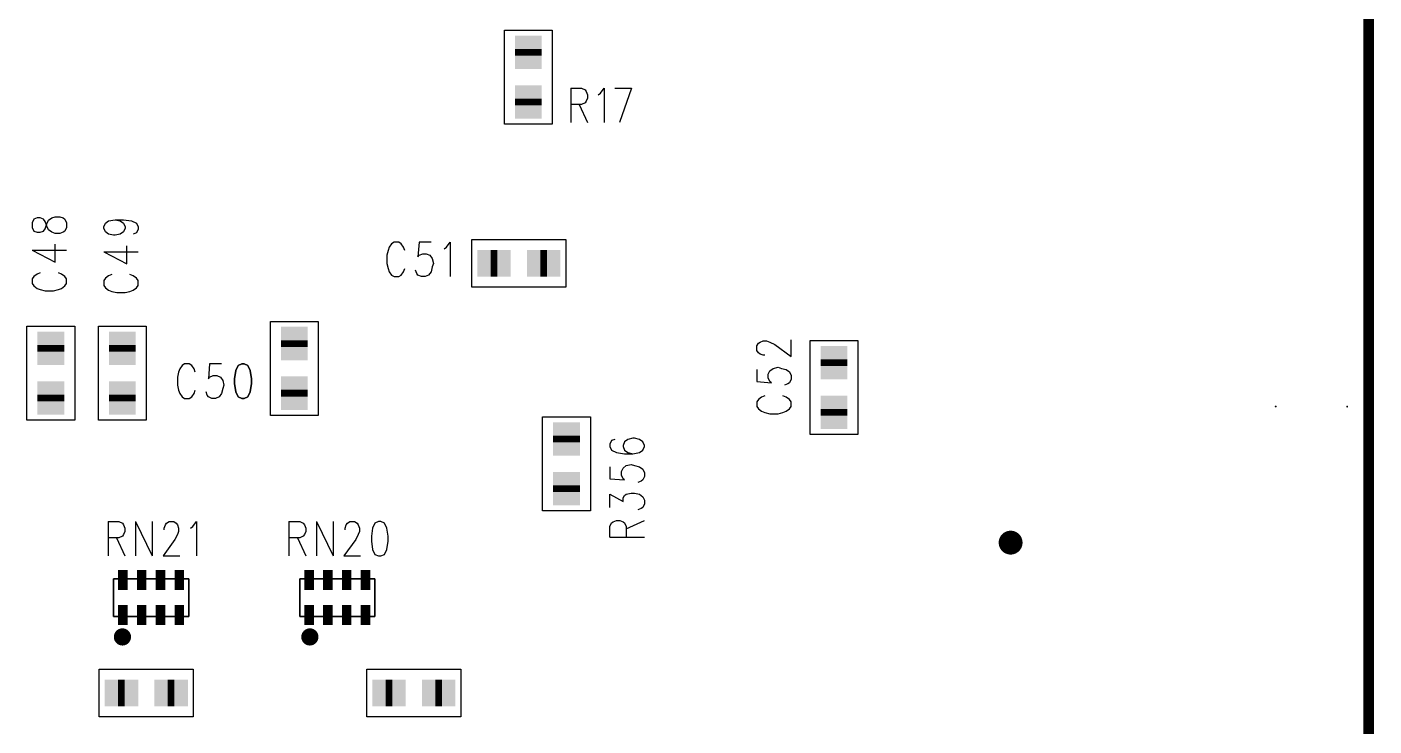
# Model space of a CAD drawing. Extents: x 12040 to 27945, y 10799 to 21199.
# Drawn here: x 19405 to 20816, y 16076 to 16808 of the extents above; entities that cross this region are included whole.
import ezdxf

# ---------------------------------------------------------------- set-up
doc = ezdxf.new("R2010")
doc.units = 0
doc.header["$MEASUREMENT"] = 0
doc.layers.add('ASSYDWGBOT_PHO', color=7, linetype='Continuous')

msp = doc.modelspace()

# ---------------------------------------------------------------- linework, layer by layer
at = {"layer": 'ASSYDWGBOT_PHO'}
for points, const_width in [([(20809.999, 13390.63), (20809.999, 20720.631)], 11.11), ([(19930, 16778.13), (19930, 16785.13)], 28), ([(19930, 16778.13), (19930, 16785.13)], 28), ([(19930, 16726.13), (19930, 16733.13)], 28), ([(19930, 16726.13), (19930, 16733.13)], 28), ([(19890.499, 16560.631), (19897.499, 16560.631)], 28), ([(19890.499, 16560.631), (19897.499, 16560.631)], 28), ([(19942.499, 16560.631), (19949.499, 16560.631)], 28), ([(19942.499, 16560.631), (19949.499, 16560.631)], 28), ([(19684.999, 16480.129), (19684.999, 16473.129)], 28), ([(19684.999, 16480.129), (19684.999, 16473.129)], 28), ([(19430, 16475.13), (19430, 16468.13)], 28), ([(19430, 16475.13), (19430, 16468.13)], 28), ([(19504.999, 16475.13), (19504.999, 16468.13)], 28), ([(19504.999, 16475.13), (19504.999, 16468.13)], 28), ([(20250, 16460.131), (20250, 16453.131)], 28), ([(20250, 16460.131), (20250, 16453.131)], 28), ([(19430, 16423.13), (19430, 16416.13)], 28), ([(19430, 16423.13), (19430, 16416.13)], 28), ([(19504.999, 16423.13), (19504.999, 16416.13)], 28), ([(19504.999, 16423.13), (19504.999, 16416.13)], 28), ([(19684.999, 16428.129), (19684.999, 16421.129)], 28), ([(19684.999, 16428.129), (19684.999, 16421.129)], 28), ([(20250, 16408.131), (20250, 16401.131)], 28), ([(20250, 16408.131), (20250, 16401.131)], 28), ([(19969.999, 16373.131), (19969.999, 16380.131)], 28), ([(19969.999, 16373.131), (19969.999, 16380.131)], 28), ([(19969.999, 16321.131), (19969.999, 16328.131)], 28), ([(19969.999, 16321.131), (19969.999, 16328.131)], 28), ([(19505.47, 16223.431), (19505.47, 16234.43)], 10), ([(19525.16, 16223.431), (19525.16, 16234.43)], 10), ([(19544.84, 16223.431), (19544.84, 16234.43)], 10), ([(19564.529, 16223.431), (19564.529, 16234.43)], 10), ([(19700.47, 16223.431), (19700.47, 16234.43)], 10), ([(19720.16, 16223.431), (19720.16, 16234.43)], 10), ([(19739.84, 16223.431), (19739.84, 16234.43)], 10), ([(19759.529, 16223.431), (19759.529, 16234.43)], 10), ([(19505.47, 16186.819), (19505.47, 16197.821)], 10), ([(19525.16, 16186.819), (19525.16, 16197.821)], 10), ([(19544.84, 16186.819), (19544.84, 16197.821)], 10), ([(19564.529, 16186.819), (19564.529, 16197.821)], 10), ([(19700.47, 16186.819), (19700.47, 16197.821)], 10), ([(19720.16, 16186.819), (19720.16, 16197.821)], 10), ([(19739.84, 16186.819), (19739.84, 16197.821)], 10), ([(19759.529, 16186.819), (19759.529, 16197.821)], 10), ([(19507.5, 16110.63), (19500.5, 16110.63)], 28), ([(19507.5, 16110.63), (19500.5, 16110.63)], 28), ([(19559.5, 16110.63), (19552.5, 16110.63)], 28), ([(19559.5, 16110.63), (19552.5, 16110.63)], 28), ([(19780.5, 16110.63), (19787.5, 16110.63)], 28), ([(19780.5, 16110.63), (19787.5, 16110.63)], 28), ([(19832.5, 16110.63), (19839.5, 16110.63)], 28), ([(19832.5, 16110.63), (19839.5, 16110.63)], 28)]:
    msp.add_lwpolyline(points, dxfattribs=dict(at, const_width=const_width))
for points in [[(19905.001, 16706.421), (19905.001, 16804.84)], [(19905.001, 16804.84), (19955, 16804.84)], [(19955, 16804.84), (19955, 16706.421)], [(19974.38, 16743.98), (19974.38, 16707.89)], [(19974.38, 16743.98), (19985.63, 16743.98)], [(19985.63, 16743.98), (19989.38, 16742.27)], [(20005.63, 16738.831), (20009.38, 16743.98)], [(20009.38, 16743.98), (20009.38, 16707.89)], [(20020.63, 16743.98), (20038.13, 16743.98)], [(20038.13, 16743.98), (20025.631, 16707.89)], [(19989.38, 16742.27), (19990.629, 16740.549)], [(19990.629, 16730.23), (19989.38, 16728.519)], [(19990.629, 16740.549), (19991.88, 16737.11)], [(19991.88, 16733.669), (19990.629, 16730.23)], [(19991.88, 16737.11), (19991.88, 16733.669)], [(20003.13, 16737.11), (20005.63, 16738.831)], [(19985.63, 16726.801), (19974.38, 16726.801)], [(19983.13, 16726.801), (19991.88, 16707.89)], [(19989.38, 16728.519), (19985.63, 16726.801)], [(19955, 16706.421), (19905.001, 16706.421)], [(19412.109, 16606.88), (19410.391, 16603.13)], [(19410.391, 16603.13), (19410.391, 16598.129)], [(19415.55, 16608.13), (19412.109, 16606.88)], [(19418.98, 16608.13), (19415.55, 16608.13)], [(19422.421, 16606.88), (19418.98, 16608.13)], [(19424.141, 16604.38), (19422.421, 16606.88)], [(19425.859, 16599.38), (19424.141, 16604.38)], [(19425.859, 16601.879), (19427.58, 16605.631)], [(19427.58, 16605.631), (19431.021, 16608.13)], [(19431.021, 16608.13), (19434.45, 16609.381)], [(19434.45, 16609.381), (19439.61, 16609.381)], [(19439.61, 16609.381), (19443.05, 16608.13)], [(19443.05, 16608.13), (19444.771, 16606.88)], [(19444.771, 16606.88), (19446.48, 16603.13)], [(19446.48, 16603.13), (19446.48, 16598.129)], [(19485.39, 16598.749), (19487.11, 16602.501)], [(19487.11, 16602.501), (19490.549, 16605)], [(19490.549, 16605), (19497.419, 16606.251)], [(19497.419, 16606.251), (19502.581, 16605)], [(19497.419, 16606.251), (19506.02, 16606.251)], [(19502.581, 16605), (19506.02, 16602.501)], [(19506.02, 16606.251), (19514.61, 16605)], [(19506.02, 16602.501), (19507.73, 16598.749)], [(19514.61, 16605), (19519.77, 16602.501)], [(19519.77, 16602.501), (19521.481, 16598.749)], [(19410.391, 16598.129), (19412.109, 16594.379)], [(19412.109, 16594.379), (19415.55, 16593.13)], [(19415.55, 16593.13), (19418.98, 16593.13)], [(19418.98, 16593.13), (19422.421, 16594.379)], [(19422.421, 16594.379), (19424.141, 16596.88)], [(19424.141, 16596.88), (19425.859, 16601.879)], [(19427.58, 16595.631), (19425.859, 16599.38)], [(19431.021, 16593.13), (19427.58, 16595.631)], [(19434.45, 16591.881), (19431.021, 16593.13)], [(19439.61, 16591.881), (19434.45, 16591.881)], [(19443.05, 16593.13), (19439.61, 16591.881)], [(19444.771, 16594.379), (19443.05, 16593.13)], [(19446.48, 16598.129), (19444.771, 16594.379)], [(19485.39, 16597.5), (19485.39, 16598.749)], [(19487.11, 16593.75), (19485.39, 16597.5)], [(19490.549, 16591.249), (19487.11, 16593.75)], [(19495.701, 16590), (19490.549, 16591.249)], [(19497.419, 16590), (19495.701, 16590)], [(19502.581, 16591.249), (19497.419, 16590)], [(19506.02, 16593.75), (19502.581, 16591.249)], [(19507.73, 16597.5), (19506.02, 16593.75)], [(19507.73, 16598.749), (19507.73, 16597.5)], [(19519.77, 16592.501), (19516.331, 16591.249)], [(19521.481, 16596.251), (19519.77, 16592.501)], [(19521.481, 16598.749), (19521.481, 16596.251)], [(19410.391, 16574.381), (19434.45, 16561.88)], [(19410.391, 16574.381), (19446.48, 16574.381)], [(19434.45, 16561.88), (19434.45, 16580.629)], [(19509.451, 16559.999), (19509.451, 16578.751)], [(19783.131, 16574.141), (19781.879, 16568.979)], [(19784.38, 16577.579), (19783.131, 16574.141)], [(19786.88, 16581.02), (19784.38, 16577.579)], [(19789.379, 16582.729), (19786.88, 16581.02)], [(19794.38, 16582.729), (19789.379, 16582.729)], [(19796.881, 16581.02), (19794.38, 16582.729)], [(19799.379, 16577.579), (19796.881, 16581.02)], [(19800.631, 16574.141), (19799.379, 16577.579)], [(19815.63, 16582.729), (19814.381, 16567.27)], [(19828.131, 16582.729), (19815.63, 16582.729)], [(19841.881, 16575.859), (19844.379, 16577.579)], [(19844.379, 16577.579), (19848.129, 16582.729)], [(19848.129, 16582.729), (19848.129, 16546.64)], [(19870.79, 16585.63), (19969.21, 16585.63)], [(19870.79, 16535.629), (19870.79, 16585.63)], [(19969.21, 16585.63), (19969.21, 16535.629)], [(19485.39, 16572.5), (19509.451, 16559.999)], [(19485.39, 16572.5), (19521.481, 16572.5)], [(19781.879, 16568.979), (19781.879, 16560.39)], [(19781.879, 16560.39), (19783.131, 16555.229)], [(19814.381, 16567.27), (19815.63, 16568.979)], [(19815.63, 16568.979), (19819.38, 16570.7)], [(19819.38, 16570.7), (19823.13, 16570.7)], [(19823.13, 16570.7), (19826.88, 16568.979)], [(19826.88, 16568.979), (19829.38, 16565.55)], [(19829.38, 16565.55), (19830.629, 16560.39)], [(19830.629, 16560.39), (19829.38, 16556.95)], [(19412.109, 16546.881), (19410.391, 16544.38)], [(19415.55, 16549.379), (19412.109, 16546.881)], [(19418.98, 16550.631), (19415.55, 16549.379)], [(19441.33, 16549.379), (19437.889, 16550.631)], [(19444.771, 16546.881), (19441.33, 16549.379)], [(19446.48, 16544.38), (19444.771, 16546.881)], [(19490.549, 16547.501), (19487.11, 16545)], [(19493.98, 16548.75), (19490.549, 16547.501)], [(19516.331, 16547.501), (19512.89, 16548.75)], [(19519.77, 16545), (19516.331, 16547.501)], [(19783.131, 16555.229), (19784.38, 16551.8)], [(19784.38, 16551.8), (19786.88, 16548.361)], [(19786.88, 16548.361), (19789.379, 16546.64)], [(19789.379, 16546.64), (19794.38, 16546.64)], [(19794.38, 16546.64), (19796.881, 16548.361)], [(19796.881, 16548.361), (19799.379, 16551.8)], [(19799.379, 16551.8), (19800.631, 16555.229)], [(19813.129, 16550.079), (19811.88, 16553.52)], [(19814.381, 16548.361), (19813.129, 16550.079)], [(19818.13, 16546.64), (19814.381, 16548.361)], [(19821.88, 16546.64), (19818.13, 16546.64)], [(19825.63, 16548.361), (19821.88, 16546.64)], [(19828.131, 16551.8), (19825.63, 16548.361)], [(19829.38, 16556.95), (19828.131, 16551.8)], [(19410.391, 16544.38), (19410.391, 16539.379)], [(19410.391, 16539.379), (19412.109, 16536.88)], [(19412.109, 16536.88), (19415.55, 16534.38)], [(19415.55, 16534.38), (19418.98, 16533.131)], [(19418.98, 16533.131), (19424.141, 16531.879)], [(19424.141, 16531.879), (19432.73, 16531.879)], [(19432.73, 16531.879), (19437.889, 16533.131)], [(19437.889, 16533.131), (19441.33, 16534.38)], [(19441.33, 16534.38), (19444.771, 16536.88)], [(19444.771, 16536.88), (19446.48, 16539.379)], [(19446.48, 16539.379), (19446.48, 16544.38)], [(19487.11, 16545), (19485.39, 16542.5)], [(19485.39, 16542.5), (19485.39, 16537.5)], [(19485.39, 16537.5), (19487.11, 16535)], [(19487.11, 16535), (19490.549, 16532.499)], [(19490.549, 16532.499), (19493.98, 16531.25)], [(19512.89, 16531.25), (19516.331, 16532.499)], [(19516.331, 16532.499), (19519.77, 16535)], [(19521.481, 16542.5), (19519.77, 16545)], [(19519.77, 16535), (19521.481, 16537.5)], [(19521.481, 16537.5), (19521.481, 16542.5)], [(19969.21, 16535.629), (19870.79, 16535.629)], [(19493.98, 16531.25), (19499.14, 16530.001)], [(19499.14, 16530.001), (19507.73, 16530.001)], [(19507.73, 16530.001), (19512.89, 16531.25)], [(19405.001, 16396.41), (19405.001, 16494.841)], [(19405.001, 16494.841), (19455, 16494.841)], [(19455, 16494.841), (19455, 16396.41)], [(19480, 16396.41), (19480, 16494.841)], [(19480, 16494.841), (19530.001, 16494.841)], [(19530.001, 16494.841), (19530.001, 16396.41)], [(19660, 16401.409), (19660, 16499.84)], [(19660, 16499.84), (19709.999, 16499.84)], [(19709.999, 16499.84), (19709.999, 16401.409)], [(20169.14, 16474.369), (20170.86, 16476.87)], [(20170.86, 16476.87), (20172.581, 16478.121)], [(20172.581, 16478.121), (20176.02, 16479.37)], [(20176.02, 16479.37), (20179.449, 16479.37)], [(20179.449, 16479.37), (20182.89, 16478.121)], [(20182.89, 16478.121), (20188.049, 16475.62)], [(20188.049, 16475.62), (20205.231, 16463.12)], [(20205.231, 16463.12), (20205.231, 16480.619)], [(20225, 16381.411), (20225, 16479.839)], [(20225, 16479.839), (20275, 16479.839)], [(20275, 16479.839), (20275, 16381.411)], [(20169.14, 16469.37), (20169.14, 16474.369)], [(20170.86, 16466.869), (20169.14, 16469.37)], [(20172.581, 16465.62), (20170.86, 16466.869)], [(20176.02, 16464.371), (20172.581, 16465.62)], [(20177.731, 16464.371), (20176.02, 16464.371)], [(19565.001, 16450.081), (19563.749, 16446.64)], [(19567.499, 16453.52), (19565.001, 16450.081)], [(19570, 16455.231), (19567.499, 16453.52)], [(19575.001, 16455.231), (19570, 16455.231)], [(19577.499, 16453.52), (19575.001, 16455.231)], [(19580, 16450.081), (19577.499, 16453.52)], [(19581.249, 16446.64), (19580, 16450.081)], [(19596.251, 16455.231), (19594.999, 16439.77)], [(19608.749, 16455.231), (19596.251, 16455.231)], [(20169.14, 16449.369), (20169.14, 16436.871)], [(20181.17, 16444.37), (20182.89, 16448.12)], [(20182.89, 16448.12), (20186.331, 16450.621)], [(20186.331, 16450.621), (20191.481, 16451.87)], [(20191.481, 16451.87), (20194.92, 16450.621)], [(20194.92, 16450.621), (20200.081, 16449.369)], [(20200.081, 16449.369), (20203.52, 16446.871)], [(19563.749, 16446.64), (19562.5, 16441.481)], [(19562.5, 16441.481), (19562.5, 16432.89)], [(19594.999, 16439.77), (19596.251, 16441.481)], [(19596.251, 16441.481), (19600, 16443.199)], [(19600, 16443.199), (19603.75, 16443.199)], [(19603.75, 16443.199), (19607.5, 16441.481)], [(19607.5, 16441.481), (19610.001, 16438.049)], [(19610.001, 16438.049), (19611.25, 16432.89)], [(20169.14, 16436.871), (20184.61, 16435.619)], [(20181.17, 16440.62), (20181.17, 16444.37)], [(20182.89, 16436.871), (20181.17, 16440.62)], [(20184.61, 16435.619), (20182.89, 16436.871)], [(20201.799, 16434.37), (20198.36, 16433.121)], [(20203.52, 16435.619), (20201.799, 16434.37)], [(20203.52, 16446.871), (20205.231, 16443.119)], [(20205.231, 16439.369), (20203.52, 16435.619)], [(20205.231, 16443.119), (20205.231, 16439.369)], [(19562.5, 16432.89), (19563.749, 16427.731)], [(19563.749, 16427.731), (19565.001, 16424.299)], [(19565.001, 16424.299), (19567.499, 16420.86)], [(19567.499, 16420.86), (19570, 16419.14)], [(19570, 16419.14), (19575.001, 16419.14)], [(19575.001, 16419.14), (19577.499, 16420.86)], [(19577.499, 16420.86), (19580, 16424.299)], [(19580, 16424.299), (19581.249, 16427.731)], [(19593.75, 16422.581), (19592.501, 16426.02)], [(19594.999, 16420.86), (19593.75, 16422.581)], [(19598.749, 16419.14), (19594.999, 16420.86)], [(19602.501, 16419.14), (19598.749, 16419.14)], [(19606.251, 16420.86), (19602.501, 16419.14)], [(19608.749, 16424.299), (19606.251, 16420.86)], [(19610.001, 16429.449), (19608.749, 16424.299)], [(19611.25, 16432.89), (19610.001, 16429.449)], [(20174.299, 16420.62), (20170.86, 16418.119)], [(20177.731, 16421.869), (20174.299, 16420.62)], [(20200.081, 16420.62), (20196.64, 16421.869)], [(20203.52, 16418.119), (20200.081, 16420.62)], [(20170.86, 16418.119), (20169.14, 16415.621)], [(20169.14, 16415.621), (20169.14, 16410.62)], [(20169.14, 16410.62), (20170.86, 16408.119)], [(20170.86, 16408.119), (20174.299, 16405.621)], [(20174.299, 16405.621), (20177.731, 16404.369)], [(20196.64, 16404.369), (20200.081, 16405.621)], [(20200.081, 16405.621), (20203.52, 16408.119)], [(20205.231, 16415.621), (20203.52, 16418.119)], [(20203.52, 16408.119), (20205.231, 16410.62)], [(20205.231, 16410.62), (20205.231, 16415.621)], [(19455, 16396.41), (19405.001, 16396.41)], [(19530.001, 16396.41), (19480, 16396.41)], [(19709.999, 16401.409), (19660, 16401.409)], [(19945, 16301.42), (19945, 16399.839)], [(19945, 16399.839), (19995.001, 16399.839)], [(19995.001, 16399.839), (19995.001, 16301.42)], [(20177.731, 16404.369), (20182.89, 16403.12)], [(20182.89, 16403.12), (20191.481, 16403.12)], [(20191.481, 16403.12), (20196.64, 16404.369)], [(20039.45, 16377.501), (20034.3, 16376.249)], [(20041.17, 16377.501), (20039.45, 16377.501)], [(20046.329, 16376.249), (20041.17, 16377.501)], [(20275, 16381.411), (20225, 16381.411)], [(20017.111, 16375), (20015.39, 16371.25)], [(20015.39, 16371.25), (20015.39, 16368.75)], [(20015.39, 16368.75), (20017.111, 16365)], [(20020.55, 16376.249), (20017.111, 16375)], [(20017.111, 16365), (20022.27, 16362.499)], [(20022.27, 16362.499), (20030.861, 16361.25)], [(20030.861, 16373.751), (20029.14, 16370.001)], [(20029.14, 16370.001), (20029.14, 16368.75)], [(20029.14, 16368.75), (20030.861, 16365)], [(20034.3, 16376.249), (20030.861, 16373.751)], [(20030.861, 16365), (20034.3, 16362.499)], [(20034.3, 16362.499), (20039.45, 16361.25)], [(20039.45, 16361.25), (20046.329, 16362.499)], [(20049.77, 16373.751), (20046.329, 16376.249)], [(20046.329, 16362.499), (20049.77, 16365)], [(20051.479, 16370.001), (20049.77, 16373.751)], [(20049.77, 16365), (20051.479, 16368.75)], [(20051.479, 16368.75), (20051.479, 16370.001)], [(20029.14, 16346.251), (20032.579, 16348.749)], [(20030.861, 16361.25), (20039.45, 16361.25)], [(20032.579, 16348.749), (20037.729, 16350)], [(20037.729, 16350), (20041.17, 16348.749)], [(20041.17, 16348.749), (20046.329, 16347.5)], [(20015.39, 16347.5), (20015.39, 16334.999)], [(20015.39, 16334.999), (20030.861, 16333.75)], [(20027.42, 16342.501), (20029.14, 16346.251)], [(20027.42, 16338.751), (20027.42, 16342.501)], [(20029.14, 16334.999), (20027.42, 16338.751)], [(20030.861, 16333.75), (20029.14, 16334.999)], [(20046.329, 16347.5), (20049.77, 16344.999)], [(20049.77, 16344.999), (20051.479, 16341.249)], [(20051.479, 16337.5), (20049.77, 16333.75)], [(20051.479, 16341.249), (20051.479, 16337.5)], [(20048.05, 16332.5), (20044.609, 16331.249)], [(20049.77, 16333.75), (20048.05, 16332.5)], [(20015.39, 16305), (20015.39, 16318.75)], [(20015.39, 16318.75), (20029.14, 16311.251)], [(20029.14, 16315.001), (20030.861, 16317.499)], [(20029.14, 16311.251), (20029.14, 16315.001)], [(20030.861, 16317.499), (20032.579, 16318.75)], [(20032.579, 16318.75), (20037.729, 16320)], [(20037.729, 16320), (20041.17, 16320)], [(20041.17, 16320), (20046.329, 16318.75)], [(20046.329, 16318.75), (20049.77, 16316.25)], [(20049.77, 16316.25), (20051.479, 16312.5)], [(20051.479, 16308.75), (20049.77, 16305)], [(20051.479, 16312.5), (20051.479, 16308.75)], [(19995.001, 16301.42), (19945, 16301.42)], [(20048.05, 16303.749), (20044.609, 16302.5)], [(20049.77, 16305), (20048.05, 16303.749)], [(19490, 16290.23), (19490, 16254.141)], [(19490, 16290.23), (19501.249, 16290.23)], [(19501.249, 16290.23), (19504.999, 16288.521)], [(19504.999, 16288.521), (19506.25, 16286.8)], [(19506.25, 16286.8), (19507.5, 16283.36)], [(19507.5, 16279.921), (19506.25, 16276.48)], [(19507.5, 16283.36), (19507.5, 16279.921)], [(19518.749, 16290.23), (19518.749, 16254.141)], [(19518.749, 16290.23), (19536.249, 16254.141)], [(19536.249, 16290.23), (19536.249, 16254.141)], [(19548.75, 16283.36), (19549.999, 16286.8)], [(19548.75, 16281.639), (19548.75, 16283.36)], [(19549.999, 16286.8), (19551.25, 16288.521)], [(19551.25, 16288.521), (19553.749, 16290.23)], [(19553.749, 16290.23), (19558.75, 16290.23)], [(19558.75, 16290.23), (19561.251, 16288.521)], [(19561.251, 16288.521), (19562.5, 16286.8)], [(19562.5, 16286.8), (19563.749, 16283.36)], [(19563.749, 16279.921), (19562.5, 16276.48)], [(19563.749, 16283.36), (19563.749, 16279.921)], [(19576.25, 16283.36), (19578.751, 16285.08)], [(19578.751, 16285.08), (19582.5, 16290.23)], [(19582.5, 16290.23), (19582.5, 16254.141)], [(19679.38, 16290.23), (19679.38, 16254.141)], [(19679.38, 16290.23), (19690.63, 16290.23)], [(19690.63, 16290.23), (19694.38, 16288.521)], [(19694.38, 16288.521), (19695.629, 16286.8)], [(19695.629, 16286.8), (19696.88, 16283.36)], [(19696.88, 16279.921), (19695.629, 16276.48)], [(19696.88, 16283.36), (19696.88, 16279.921)], [(19708.13, 16290.23), (19708.13, 16254.141)], [(19708.13, 16290.23), (19725.63, 16254.141)], [(19725.63, 16290.23), (19725.63, 16254.141)], [(19738.131, 16283.36), (19739.38, 16286.8)], [(19738.131, 16281.639), (19738.131, 16283.36)], [(19739.38, 16286.8), (19740.629, 16288.521)], [(19740.629, 16288.521), (19743.13, 16290.23)], [(19743.13, 16290.23), (19748.131, 16290.23)], [(19748.131, 16290.23), (19750.629, 16288.521)], [(19750.629, 16288.521), (19751.881, 16286.8)], [(19751.881, 16286.8), (19753.13, 16283.36)], [(19753.13, 16279.921), (19751.881, 16276.48)], [(19753.13, 16283.36), (19753.13, 16279.921)], [(19766.88, 16283.36), (19765.631, 16274.771)], [(19769.381, 16288.521), (19766.88, 16283.36)], [(19773.13, 16290.23), (19769.381, 16288.521)], [(19775.631, 16290.23), (19773.13, 16290.23)], [(19779.381, 16288.521), (19775.631, 16290.23)], [(19781.879, 16283.36), (19779.381, 16288.521)], [(19783.131, 16274.771), (19781.879, 16283.36)], [(20015.39, 16285), (20017.111, 16288.75)], [(20015.39, 16273.75), (20015.39, 16285)], [(20017.111, 16288.75), (20018.829, 16290.001)], [(20018.829, 16290.001), (20022.27, 16291.25)], [(20022.27, 16291.25), (20025.7, 16291.25)], [(20025.7, 16291.25), (20029.14, 16290.001)], [(20029.14, 16290.001), (20030.861, 16288.75)], [(20030.861, 16288.75), (20032.579, 16285)], [(20032.579, 16282.499), (20051.479, 16291.25)], [(20032.579, 16285), (20032.579, 16273.75)], [(19501.249, 16273.05), (19490, 16273.05)], [(19498.751, 16273.05), (19507.5, 16254.141)], [(19504.999, 16274.771), (19501.249, 16273.05)], [(19506.25, 16276.48), (19504.999, 16274.771)], [(19559.999, 16271.33), (19547.501, 16254.141)], [(19562.5, 16276.48), (19559.999, 16271.33)], [(19690.63, 16273.05), (19679.38, 16273.05)], [(19688.129, 16273.05), (19696.88, 16254.141)], [(19694.38, 16274.771), (19690.63, 16273.05)], [(19695.629, 16276.48), (19694.38, 16274.771)], [(19749.38, 16271.33), (19736.879, 16254.141)], [(19751.881, 16276.48), (19749.38, 16271.33)], [(19765.631, 16274.771), (19765.631, 16269.609)], [(19765.631, 16269.609), (19766.88, 16261.021)], [(19781.879, 16261.021), (19783.131, 16269.609)], [(19783.131, 16269.609), (19783.131, 16274.771)], [(20015.39, 16273.75), (20051.479, 16273.75)], [(19547.501, 16254.141), (19565.001, 16254.141)], [(19736.879, 16254.141), (19754.379, 16254.141)], [(19766.88, 16261.021), (19769.381, 16255.859)], [(19769.381, 16255.859), (19773.13, 16254.141)], [(19773.13, 16254.141), (19775.631, 16254.141)], [(19775.631, 16254.141), (19779.381, 16255.859)], [(19779.381, 16255.859), (19781.879, 16261.021)], [(19495.63, 16230.31), (19495.63, 16190.941)], [(19574.369, 16230.31), (19574.369, 16190.941)], [(19690.63, 16230.31), (19690.63, 16190.941)], [(19769.369, 16230.31), (19769.369, 16190.941)], [(19480.789, 16085.63), (19480.789, 16135.63)], [(19480.789, 16135.63), (19579.21, 16135.63)], [(19579.21, 16135.63), (19579.21, 16085.63)], [(19760.79, 16135.63), (19859.209, 16135.63)], [(19760.79, 16085.63), (19760.79, 16135.63)], [(19859.209, 16135.63), (19859.209, 16085.63)], [(19579.21, 16085.63), (19480.789, 16085.63)], [(19859.209, 16085.63), (19760.79, 16085.63)]]:
    msp.add_lwpolyline(points, dxfattribs=at)
for points in [[(19623.751, 16448.36), (19622.499, 16439.77)], [(19626.249, 16453.52), (19623.751, 16448.36)], [(19629.999, 16455.231), (19626.249, 16453.52)], [(19632.5, 16455.231), (19629.999, 16455.231)], [(19636.25, 16453.52), (19632.5, 16455.231)], [(19638.75, 16448.36), (19636.25, 16453.52)], [(19639.999, 16439.77), (19638.75, 16448.36)], [(19622.499, 16439.77), (19622.499, 16434.61)], [(19622.499, 16434.61), (19623.751, 16426.02)], [(19638.75, 16426.02), (19639.999, 16434.61)], [(19639.999, 16434.61), (19639.999, 16439.77)], [(19623.751, 16426.02), (19626.249, 16420.86)], [(19626.249, 16420.86), (19629.999, 16419.14)], [(19629.999, 16419.14), (19632.5, 16419.14)], [(19632.5, 16419.14), (19636.25, 16420.86)], [(19636.25, 16420.86), (19638.75, 16426.02)], [(19495.63, 16230.31), (19574.369, 16230.31)], [(19495.63, 16190.941), (19495.63, 16230.31)], [(19574.369, 16230.31), (19574.369, 16190.941)], [(19690.63, 16230.31), (19769.369, 16230.31)], [(19690.63, 16190.941), (19690.63, 16230.31)], [(19769.369, 16230.31), (19769.369, 16190.941)], [(19574.369, 16190.941), (19495.63, 16190.941)], [(19769.369, 16190.941), (19690.63, 16190.941)]]:
    msp.add_lwpolyline(points, close=True, dxfattribs=at)
for points, const_width in [([(20712.101, 16410.629, 1), (20713.101, 16410.629, 1), (20712.101, 16410.629)], 1), ([(20786.899, 16410.629, 1), (20787.899, 16410.629, 1), (20786.899, 16410.629)], 1), ([(20428.749, 16268.129, 1), (20441.249, 16268.129, 1), (20428.749, 16268.129)], 12.5)]:
    msp.add_lwpolyline(points, format="xyb", dxfattribs=dict(at, const_width=const_width))
at = {"layer": 'ASSYDWGBOT_PHO', "const_width": 8}
for points in [[(19510, 16169.38, 1), (19500, 16169.38, 1)], [(19500, 16169.38, 1), (19510, 16169.38)], [(19706.249, 16169.38, 1), (19696.251, 16169.38, 1)], [(19696.251, 16169.38, 1), (19706.249, 16169.38)]]:
    msp.add_lwpolyline(points, format="xyb", close=True, dxfattribs=at)
at = {"layer": 'ASSYDWGBOT_PHO'}
for points in [[(19944, 16771.13), (19916, 16771.13), (19944, 16799.13), (19916, 16799.13)], [(19944, 16771.13), (19916, 16771.13), (19944, 16799.13), (19916, 16799.13)], [(19916, 16792.13), (19944, 16792.13), (19916, 16764.13), (19944, 16764.13)], [(19916, 16792.13), (19944, 16792.13), (19916, 16764.13), (19944, 16764.13)], [(19944, 16719.13), (19916, 16719.13), (19944, 16747.13), (19916, 16747.13)], [(19944, 16719.13), (19916, 16719.13), (19944, 16747.13), (19916, 16747.13)], [(19916, 16740.13), (19944, 16740.13), (19916, 16712.13), (19944, 16712.13)], [(19916, 16740.13), (19944, 16740.13), (19916, 16712.13), (19944, 16712.13)], [(19904.499, 16574.631), (19904.499, 16546.631), (19876.499, 16574.631), (19876.499, 16546.631)], [(19904.499, 16574.631), (19904.499, 16546.631), (19876.499, 16574.631), (19876.499, 16546.631)], [(19883.499, 16546.631), (19883.499, 16574.631), (19911.499, 16546.631), (19911.499, 16574.631)], [(19883.499, 16546.631), (19883.499, 16574.631), (19911.499, 16546.631), (19911.499, 16574.631)], [(19956.499, 16574.631), (19956.499, 16546.631), (19928.499, 16574.631), (19928.499, 16546.631)], [(19956.499, 16574.631), (19956.499, 16546.631), (19928.499, 16574.631), (19928.499, 16546.631)], [(19935.499, 16546.631), (19935.499, 16574.631), (19963.499, 16546.631), (19963.499, 16574.631)], [(19935.499, 16546.631), (19935.499, 16574.631), (19963.499, 16546.631), (19963.499, 16574.631)], [(19698.999, 16466.129), (19670.999, 16466.129), (19698.999, 16494.129), (19670.999, 16494.129)], [(19698.999, 16466.129), (19670.999, 16466.129), (19698.999, 16494.129), (19670.999, 16494.129)], [(19444, 16461.13), (19416, 16461.13), (19444, 16489.13), (19416, 16489.13)], [(19444, 16461.13), (19416, 16461.13), (19444, 16489.13), (19416, 16489.13)], [(19416, 16482.13), (19444, 16482.13), (19416, 16454.13), (19444, 16454.13)], [(19416, 16482.13), (19444, 16482.13), (19416, 16454.13), (19444, 16454.13)], [(19518.999, 16461.13), (19490.999, 16461.13), (19518.999, 16489.13), (19490.999, 16489.13)], [(19518.999, 16461.13), (19490.999, 16461.13), (19518.999, 16489.13), (19490.999, 16489.13)], [(19490.999, 16482.13), (19518.999, 16482.13), (19490.999, 16454.13), (19518.999, 16454.13)], [(19490.999, 16482.13), (19518.999, 16482.13), (19490.999, 16454.13), (19518.999, 16454.13)], [(19670.999, 16487.129), (19698.999, 16487.129), (19670.999, 16459.129), (19698.999, 16459.129)], [(19670.999, 16487.129), (19698.999, 16487.129), (19670.999, 16459.129), (19698.999, 16459.129)], [(20264, 16446.131), (20236, 16446.131), (20264, 16474.131), (20236, 16474.131)], [(20264, 16446.131), (20236, 16446.131), (20264, 16474.131), (20236, 16474.131)], [(20236, 16467.131), (20264, 16467.131), (20236, 16439.131), (20264, 16439.131)], [(20236, 16467.131), (20264, 16467.131), (20236, 16439.131), (20264, 16439.131)], [(19444, 16409.13), (19416, 16409.13), (19444, 16437.13), (19416, 16437.13)], [(19444, 16409.13), (19416, 16409.13), (19444, 16437.13), (19416, 16437.13)], [(19518.999, 16409.13), (19490.999, 16409.13), (19518.999, 16437.13), (19490.999, 16437.13)], [(19518.999, 16409.13), (19490.999, 16409.13), (19518.999, 16437.13), (19490.999, 16437.13)], [(19698.999, 16414.129), (19670.999, 16414.129), (19698.999, 16442.129), (19670.999, 16442.129)], [(19698.999, 16414.129), (19670.999, 16414.129), (19698.999, 16442.129), (19670.999, 16442.129)], [(19670.999, 16435.129), (19698.999, 16435.129), (19670.999, 16407.129), (19698.999, 16407.129)], [(19670.999, 16435.129), (19698.999, 16435.129), (19670.999, 16407.129), (19698.999, 16407.129)], [(19416, 16430.13), (19444, 16430.13), (19416, 16402.13), (19444, 16402.13)], [(19416, 16430.13), (19444, 16430.13), (19416, 16402.13), (19444, 16402.13)], [(19490.999, 16430.13), (19518.999, 16430.13), (19490.999, 16402.13), (19518.999, 16402.13)], [(19490.999, 16430.13), (19518.999, 16430.13), (19490.999, 16402.13), (19518.999, 16402.13)], [(20264, 16394.131), (20236, 16394.131), (20264, 16422.131), (20236, 16422.131)], [(20264, 16394.131), (20236, 16394.131), (20264, 16422.131), (20236, 16422.131)], [(20236, 16415.131), (20264, 16415.131), (20236, 16387.131), (20264, 16387.131)], [(20236, 16415.131), (20264, 16415.131), (20236, 16387.131), (20264, 16387.131)], [(19983.999, 16366.131), (19955.999, 16366.131), (19983.999, 16394.131), (19955.999, 16394.131)], [(19983.999, 16366.131), (19955.999, 16366.131), (19983.999, 16394.131), (19955.999, 16394.131)], [(19955.999, 16387.131), (19983.999, 16387.131), (19955.999, 16359.131), (19983.999, 16359.131)], [(19955.999, 16387.131), (19983.999, 16387.131), (19955.999, 16359.131), (19983.999, 16359.131)], [(19983.999, 16314.131), (19955.999, 16314.131), (19983.999, 16342.131), (19955.999, 16342.131)], [(19983.999, 16314.131), (19955.999, 16314.131), (19983.999, 16342.131), (19955.999, 16342.131)], [(19955.999, 16335.131), (19983.999, 16335.131), (19955.999, 16307.131), (19983.999, 16307.131)], [(19955.999, 16335.131), (19983.999, 16335.131), (19955.999, 16307.131), (19983.999, 16307.131)], [(19510.47, 16229.43), (19500.47, 16229.43), (19510.47, 16239.43), (19500.47, 16239.43)], [(19530.16, 16229.43), (19520.16, 16229.43), (19530.16, 16239.43), (19520.16, 16239.43)], [(19549.84, 16229.43), (19539.84, 16229.43), (19549.84, 16239.43), (19539.84, 16239.43)], [(19569.529, 16229.43), (19559.529, 16229.43), (19569.529, 16239.43), (19559.529, 16239.43)], [(19705.47, 16229.43), (19695.47, 16229.43), (19705.47, 16239.43), (19695.47, 16239.43)], [(19725.16, 16229.43), (19715.16, 16229.43), (19725.16, 16239.43), (19715.16, 16239.43)], [(19744.84, 16229.43), (19734.84, 16229.43), (19744.84, 16239.43), (19734.84, 16239.43)], [(19764.529, 16229.43), (19754.529, 16229.43), (19764.529, 16239.43), (19754.529, 16239.43)], [(19500.47, 16228.431), (19510.47, 16228.431), (19500.47, 16218.431), (19510.47, 16218.431)], [(19520.16, 16228.431), (19530.16, 16228.431), (19520.16, 16218.431), (19530.16, 16218.431)], [(19539.84, 16228.431), (19549.84, 16228.431), (19539.84, 16218.431), (19549.84, 16218.431)], [(19559.529, 16228.431), (19569.529, 16228.431), (19559.529, 16218.431), (19569.529, 16218.431)], [(19695.47, 16228.431), (19705.47, 16228.431), (19695.47, 16218.431), (19705.47, 16218.431)], [(19715.16, 16228.431), (19725.16, 16228.431), (19715.16, 16218.431), (19725.16, 16218.431)], [(19734.84, 16228.431), (19744.84, 16228.431), (19734.84, 16218.431), (19744.84, 16218.431)], [(19754.529, 16228.431), (19764.529, 16228.431), (19754.529, 16218.431), (19764.529, 16218.431)], [(19510.47, 16192.821), (19500.47, 16192.821), (19510.47, 16202.821), (19500.47, 16202.821)], [(19530.16, 16192.821), (19520.16, 16192.821), (19530.16, 16202.821), (19520.16, 16202.821)], [(19549.84, 16192.821), (19539.84, 16192.821), (19549.84, 16202.821), (19539.84, 16202.821)], [(19569.529, 16192.821), (19559.529, 16192.821), (19569.529, 16202.821), (19559.529, 16202.821)], [(19705.47, 16192.821), (19695.47, 16192.821), (19705.47, 16202.821), (19695.47, 16202.821)], [(19725.16, 16192.821), (19715.16, 16192.821), (19725.16, 16202.821), (19715.16, 16202.821)], [(19744.84, 16192.821), (19734.84, 16192.821), (19744.84, 16202.821), (19734.84, 16202.821)], [(19764.529, 16192.821), (19754.529, 16192.821), (19764.529, 16202.821), (19754.529, 16202.821)], [(19500.47, 16191.819), (19510.47, 16191.819), (19500.47, 16181.819), (19510.47, 16181.819)], [(19520.16, 16191.819), (19530.16, 16191.819), (19520.16, 16181.819), (19530.16, 16181.819)], [(19539.84, 16191.819), (19549.84, 16191.819), (19539.84, 16181.819), (19549.84, 16181.819)], [(19559.529, 16191.819), (19569.529, 16191.819), (19559.529, 16181.819), (19569.529, 16181.819)], [(19695.47, 16191.819), (19705.47, 16191.819), (19695.47, 16181.819), (19705.47, 16181.819)], [(19715.16, 16191.819), (19725.16, 16191.819), (19715.16, 16181.819), (19725.16, 16181.819)], [(19734.84, 16191.819), (19744.84, 16191.819), (19734.84, 16181.819), (19744.84, 16181.819)], [(19754.529, 16191.819), (19764.529, 16191.819), (19754.529, 16181.819), (19764.529, 16181.819)], [(19514.5, 16124.63), (19514.5, 16096.63), (19486.5, 16124.63), (19486.5, 16096.63)], [(19514.5, 16124.63), (19514.5, 16096.63), (19486.5, 16124.63), (19486.5, 16096.63)], [(19493.5, 16096.63), (19493.5, 16124.63), (19521.5, 16096.63), (19521.5, 16124.63)], [(19493.5, 16096.63), (19493.5, 16124.63), (19521.5, 16096.63), (19521.5, 16124.63)], [(19566.5, 16124.63), (19566.5, 16096.63), (19538.5, 16124.63), (19538.5, 16096.63)], [(19566.5, 16124.63), (19566.5, 16096.63), (19538.5, 16124.63), (19538.5, 16096.63)], [(19545.5, 16096.63), (19545.5, 16124.63), (19573.5, 16096.63), (19573.5, 16124.63)], [(19545.5, 16096.63), (19545.5, 16124.63), (19573.5, 16096.63), (19573.5, 16124.63)], [(19794.5, 16124.63), (19794.5, 16096.63), (19766.5, 16124.63), (19766.5, 16096.63)], [(19794.5, 16124.63), (19794.5, 16096.63), (19766.5, 16124.63), (19766.5, 16096.63)], [(19773.5, 16096.63), (19773.5, 16124.63), (19801.5, 16096.63), (19801.5, 16124.63)], [(19773.5, 16096.63), (19773.5, 16124.63), (19801.5, 16096.63), (19801.5, 16124.63)], [(19846.5, 16124.63), (19846.5, 16096.63), (19818.5, 16124.63), (19818.5, 16096.63)], [(19846.5, 16124.63), (19846.5, 16096.63), (19818.5, 16124.63), (19818.5, 16096.63)], [(19825.5, 16096.63), (19825.5, 16124.63), (19853.5, 16096.63), (19853.5, 16124.63)], [(19825.5, 16096.63), (19825.5, 16124.63), (19853.5, 16096.63), (19853.5, 16124.63)]]:
    msp.add_solid(points, dxfattribs=at)

doc.saveas('drawing.dxf')
